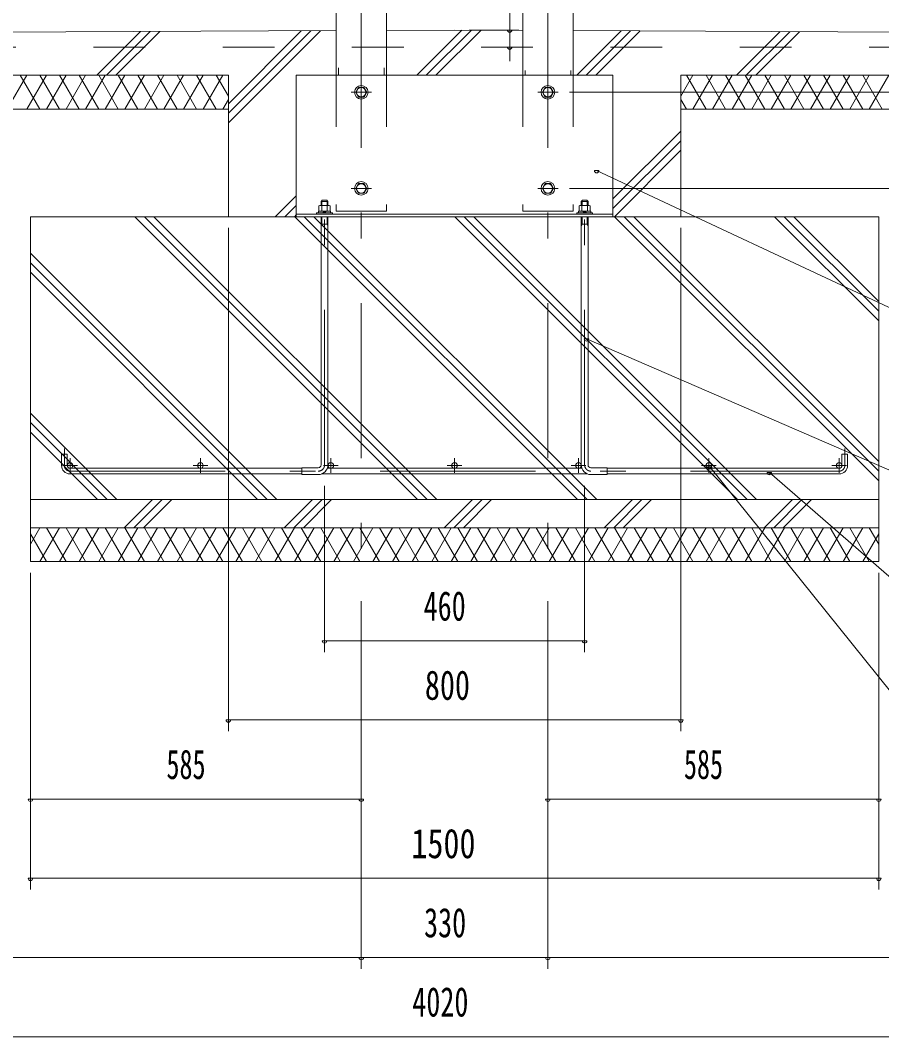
# Model space of a CAD drawing. Units: millimetres, scale not verified. Extents: x -31992 to 32005, y -14700 to 14700.
# Drawn here: x 19143 to 24473, y -4592 to 1698 of the extents above; entities that cross this region are included whole.
import ezdxf
from ezdxf.enums import TextEntityAlignment as Align

# ---------------------------------------------------------------- set-up
doc = ezdxf.new("R2010")
doc.units = ezdxf.units.MM
doc.header["$LTSCALE"] = 80
doc.linetypes.add('USER2', pattern=[10, 4, -6])
doc.linetypes.add('USER3', pattern=[24, 12, -5, 2, -5])
for name, color, linetype, lineweight in [('0-6_2-02BOLD', 7, 'Continuous', 18), ('0-7_2-12HIDDEN', 3, 'USER2', 18), ('0-8_2-22CENTER', 3, 'USER3', 18), ('0-9_2-42THIN', 4, 'Continuous', 18), ('0-A_2-52DIM', 3, 'Continuous', 18), ('0-B_2-62HATCH', 2, 'Continuous', 18)]:
    doc.layers.add(name, color=color, linetype=linetype, lineweight=lineweight)
doc.styles.add('ＭＳ ゴシック', font='')
doc.styles.get('ＭＳ ゴシック').set_extended_font_data('MS Gothic')

msp = doc.modelspace()

# ---------------------------------------------------------------- linework, layer by layer
at = {"layer": '0-6_2-02BOLD'}
for p, q in [((22251.95, 7787.41), (22251.95, 1357.9)), ((22563.8, 7787.41), (22563.8, 1357.9)), ((21096.94, 2204.9), (21096.94, 1357.9)), ((21408.79, 2204.9), (21408.79, 1357.9)), ((21830.37, 1637.9), (21408.8, 1635.81)), ((21830.37, 1637.9), (22251.95, 1635.81)), ((21096.94, 1634.25), (14795.37, 1602.9)), ((22563.8, 1634.25), (28865.37, 1602.9)), ((20430.37, 1357.9), (14795.37, 1357.9)), ((20430.37, 1357.9), (20430.37, 482.9)), ((20850.37, 1357.9), (20850.37, 482.9)), ((23230.37, 1357.9), (23230.37, 482.9)), ((23230.37, 1357.9), (28865.37, 1357.9)), ((21218.52, 1252.9), (21235.69, 1282.65)), ((21235.69, 1282.65), (21270.05, 1282.65)), ((22373.52, 1252.9), (22390.7, 1282.65)), ((21235.69, 1223.15), (21218.52, 1252.9)), ((22390.7, 1223.15), (22373.52, 1252.9)), ((22425.05, 1223.15), (22390.7, 1223.15)), ((20430.37, 1147.9), (14795.37, 1147.9)), ((23230.37, 1147.9), (24910.37, 1147.9)), ((21218.52, 657.9), (21235.69, 687.65)), ((21235.69, 628.15), (21218.52, 657.9)), ((21235.69, 687.65), (21270.05, 687.65)), ((22425.05, 687.65), (22390.7, 687.65)), ((22442.22, 657.9), (22425.05, 687.65)), ((22425.05, 628.15), (22442.22, 657.9)), ((21004.37, 577.73), (21011.37, 584.73)), ((21011.37, 584.73), (21039.37, 584.73)), ((21039.37, 584.73), (21046.37, 577.73)), ((21046.37, 552.2), (21046.37, 577.73)), ((22425.05, 628.15), (22390.7, 628.15)), ((22621.37, 584.73), (22614.37, 577.73)), ((22656.37, 577.73), (22614.37, 577.73)), ((22614.37, 552.2), (22614.37, 577.73)), ((22649.37, 584.73), (22621.37, 584.73)), ((22656.37, 577.73), (22649.37, 584.73)), ((22656.37, 552.2), (22656.37, 577.73)), ((20976.37, 506.7), (21074.37, 506.7)), ((20976.37, 506.7), (20976.37, 498.65)), ((20987.74, 517.2), (20987.74, 506.7)), ((20991.02, 549.04), (20996.49, 552.2)), ((20991.02, 549.04), (20991.02, 517.2)), ((20996.49, 552.2), (21054.25, 552.2)), ((21008.19, 549.04), (21008.19, 517.2)), ((21014.87, 506.7), (21025.37, 517.2)), ((21025.37, 506.7), (21035.87, 517.2)), ((21042.55, 549.04), (21042.55, 517.2)), ((21054.25, 552.2), (21059.72, 549.04)), ((21059.72, 549.04), (21059.72, 517.2)), ((21074.37, 506.7), (21074.37, 498.65)), ((22597.74, 517.2), (22597.74, 506.7)), ((22673, 517.2), (22597.74, 517.2)), ((22618.19, 549.04), (22618.19, 517.2)), ((22635.37, 506.7), (22624.87, 517.2)), ((22645.87, 506.7), (22635.37, 517.2)), ((22652.55, 549.04), (22652.55, 517.2)), ((22669.72, 549.04), (22664.24, 552.2)), ((22669.72, 549.04), (22669.72, 517.2)), ((22673, 517.2), (22673, 506.7)), ((22684.37, 506.7), (22684.37, 498.65)), ((19205.37, 482.9), (24455.37, 482.9)), ((19205.37, 482.9), (19205.37, -1652.1)), ((20850.37, 498.65), (22810.37, 498.65)), ((21004.37, -1053.6), (21004.37, 482.9)), ((21046.37, -1053.6), (21046.37, 482.9)), ((22614.37, -1053.6), (22614.37, 482.9)), ((22656.37, -1053.6), (22656.37, 482.9)), ((24455.37, 482.9), (24455.37, -1652.1)), ((21004.37, 435.65), (21046.37, 435.65)), ((22656.37, 435.65), (22614.37, 435.65)), ((19397.87, -1057.1), (19397.87, -987.1)), ((24262.87, -1057.1), (24262.87, -987.1)), ((19450.37, -1074.6), (20885.37, -1074.6)), ((19450.37, -1109.6), (20885.37, -1109.6)), ((20986.87, -1071.1), (20885.37, -1071.1)), ((20885.37, -1113.1), (20885.37, -1071.1)), ((20986.87, -1113.1), (20885.37, -1113.1)), ((22653.77, -1109.6), (21006.97, -1109.6)), ((22618.2, -1074.6), (21042.54, -1074.6)), ((22673.87, -1071.1), (22775.37, -1071.1)), ((24210.37, -1074.6), (22775.37, -1074.6)), ((24210.37, -1109.6), (22775.37, -1109.6)), ((24455.37, -1267.1), (19205.37, -1267.1)), ((24455.37, -1442.1), (19205.37, -1442.1)), ((24455.37, -1652.1), (19205.37, -1652.1))]:
    msp.add_line(p, q, dxfattribs=at)
for points in [[(20850.37, 1357.9), (22810.37, 1357.9), (22810.37, 482.9)], [(21235.69, 1223.15), (21270.05, 1223.15), (21287.22, 1252.9), (21270.05, 1282.65)], [(22425.05, 1223.15), (22442.22, 1252.9), (22425.05, 1282.65), (22390.7, 1282.65)], [(21235.69, 628.15), (21270.05, 628.15), (21287.22, 657.9), (21270.05, 687.65)], [(22390.7, 628.15), (22373.52, 657.9), (22390.7, 687.65)], [(21004.37, 552.2), (21004.37, 577.73), (21046.37, 577.73)], [(20987.74, 517.2), (21063, 517.2), (21063, 506.7)], [(22684.37, 506.7), (22586.37, 506.7), (22586.37, 498.65)], [(22664.24, 552.2), (22606.5, 552.2), (22601.02, 549.04), (22601.02, 517.2)], [(19432.87, -1057.1), (19432.87, -987.1), (19397.87, -987.1)], [(24227.87, -1057.1), (24227.87, -987.1), (24262.87, -987.1)], [(22673.87, -1113.1), (22775.37, -1113.1), (22775.37, -1071.1)]]:
    msp.add_lwpolyline(points, dxfattribs=at)
for centre, radius in [((21252.87, 1252.9), 42), ((21252.87, 1252.9), 28.88), ((22407.87, 1252.9), 42), ((22407.87, 1252.9), 28.88), ((21252.87, 657.9), 42), ((22407.87, 657.9), 42), ((21252.87, 657.9), 28.88), ((22407.87, 657.9), 28.88), ((19450.37, -1057.1), 17.5), ((20257.12, -1057.1), 17.5), ((21063.87, -1057.1), 17.5), ((21830.37, -1057.1), 17.5), ((22596.87, -1057.1), 17.5), ((23403.62, -1057.1), 17.5), ((24210.37, -1057.1), 17.5)]:
    msp.add_circle(centre, radius, dxfattribs=at)
for centre, radius, start, end in [((20999.61, 538.96), 13.24, 49.5701, 90), ((21025.37, 503.98), 48.23, 69.13593, 110.86406), ((21051.14, 538.96), 13.24, 90, 130.42989), ((22609.61, 538.96), 13.24, 49.57011, 90), ((22635.37, 503.98), 48.23, 69.13594, 110.86407), ((22661.14, 538.96), 13.24, 90, 130.4299), ((19450.37, -1057.1), 52.5, 180, 270), ((20986.87, -1053.6), 59.5, 270, 0), ((20986.87, -1053.6), 17.5, 270, 0), ((22673.87, -1053.6), 59.5, 180, 270), ((22673.87, -1053.6), 17.5, 180, 270), ((24210.37, -1057.1), 52.5, 270, 0)]:
    msp.add_arc(centre, radius, start, end, dxfattribs=at)
at = {"layer": '0-7_2-12HIDDEN'}
for p, q in [((22266.65, 7787.41), (22266.65, 1357.9)), ((22549.1, 7787.41), (22549.1, 1357.9)), ((21111.64, 2204.9), (21111.64, 1357.9)), ((21394.09, 2204.9), (21394.09, 1357.9)), ((14795.37, 1532.9), (28865.37, 1532.9)), ((21096.94, 1357.9), (21096.94, 517.9)), ((21408.8, 1357.9), (21408.8, 517.9)), ((22251.95, 1357.9), (22251.95, 517.9)), ((22563.8, 1357.9), (22563.8, 517.9)), ((21096.94, 517.9), (21408.8, 517.9)), ((22563.8, 517.9), (22251.95, 517.9))]:
    msp.add_line(p, q, dxfattribs=at)
at = {"layer": '0-8_2-22CENTER'}
for p, q in [((21252.87, 9547.9), (21252.87, -1827.1)), ((22407.87, 9547.9), (22407.87, -1827.1)), ((21189.87, 1252.9), (21315.87, 1252.9)), ((22470.87, 1252.9), (22344.87, 1252.9)), ((21189.87, 657.9), (21315.87, 657.9)), ((22470.87, 657.9), (22344.87, 657.9)), ((21025.37, -1053.6), (21025.37, 626.73)), ((22635.37, -1053.6), (22635.37, 626.73)), ((19415.37, -1057.1), (19415.37, -952.1)), ((24245.37, -1057.1), (24245.37, -952.1)), ((19495.87, -1057.1), (19404.87, -1057.1)), ((19450.37, -1102.6), (19450.37, -1011.6)), ((20302.62, -1057.1), (20211.62, -1057.1)), ((20257.12, -1102.6), (20257.12, -1011.6)), ((21109.37, -1057.1), (21018.37, -1057.1)), ((21063.87, -1102.6), (21063.87, -1011.6)), ((21875.87, -1057.1), (21784.87, -1057.1)), ((21830.37, -1102.6), (21830.37, -1011.6)), ((22551.37, -1057.1), (22642.37, -1057.1)), ((22596.87, -1102.6), (22596.87, -1011.6)), ((23358.12, -1057.1), (23449.12, -1057.1)), ((23403.62, -1102.6), (23403.62, -1011.6)), ((24164.87, -1057.1), (24255.87, -1057.1)), ((24210.37, -1102.6), (24210.37, -1011.6)), ((19450.37, -1092.1), (24210.37, -1092.1))]:
    msp.add_line(p, q, dxfattribs=at)
for centre, radius, start, end in [((19450.37, -1057.1), 35, 180, 270), ((20986.87, -1053.6), 38.5, 270, 0), ((22673.87, -1053.6), 38.5, 180, 270), ((24210.37, -1057.1), 35, 270, 0)]:
    msp.add_arc(centre, radius, start, end, dxfattribs=at)
at = {"layer": '0-9_2-42THIN'}
for p, q in [((21009.62, 552.2), (21009.62, 582.98)), ((21041.12, 552.2), (21041.12, 582.98)), ((22619.63, 552.2), (22619.63, 582.98)), ((22651.12, 552.2), (22651.12, 582.98)), ((21041.12, 435.65), (21041.12, 482.9)), ((22619.63, 435.65), (22619.63, 482.9)), ((21041.12, 435.65), (21046.37, 426.56)), ((22619.63, 435.65), (22614.37, 426.56))]:
    msp.add_line(p, q, dxfattribs=at)
for points in [[(21004.37, 426.56), (21009.62, 435.65), (21009.62, 482.9)], [(22656.37, 426.56), (22651.12, 435.65), (22651.12, 482.9)]]:
    msp.add_lwpolyline(points, dxfattribs=at)
at = {"layer": '0-A_2-52DIM'}
for p, q in [((22171.32, 1445.03), (22171.32, 2015.9)), ((22227.05, 1637.9), (21920.1, 1637.9)), ((22185.32, 1637.9), (22157.32, 1637.9)), ((22185.32, 1532.9), (22157.32, 1532.9)), ((22540.87, 1252.9), (25330.37, 1252.9)), ((22723.37, 767.96), (22695.37, 767.96)), ((25260.37, -427.1), (22709.37, 767.96)), ((22540.87, 657.9), (25330.37, 657.9)), ((20430.37, 412.9), (20430.37, -2702.1)), ((23230.37, 412.9), (23230.37, -2702.1)), ((22661.14, -272.9), (22633.14, -272.9)), ((25260.37, -1407.1), (22647.14, -272.9)), ((23423.08, -1064.65), (23395.08, -1064.65)), ((25260.37, -3367.1), (23409.08, -1064.65)), ((23792.55, -1100.3), (23764.55, -1100.3)), ((25260.37, -2387.1), (23778.55, -1100.3)), ((21025.37, -1183.1), (21025.37, -2212.1)), ((22635.37, -1183.1), (22635.37, -2212.1)), ((19205.37, -1722.1), (19205.37, -3682.1)), ((24455.37, -1722.1), (24455.37, -3682.1)), ((21252.87, -1897.1), (21252.87, -4172.1)), ((22407.87, -1897.1), (22407.87, -4172.1)), ((21039.37, -2142.1), (21011.37, -2142.1)), ((21025.37, -2142.1), (22635.37, -2142.1)), ((22649.37, -2142.1), (22621.37, -2142.1)), ((20444.37, -2632.1), (20416.37, -2632.1)), ((20430.37, -2632.1), (23230.37, -2632.1)), ((23244.37, -2632.1), (23216.37, -2632.1)), ((19219.37, -3122.1), (19191.37, -3122.1)), ((19205.37, -3122.1), (21252.87, -3122.1)), ((21266.87, -3122.1), (21238.87, -3122.1)), ((22421.87, -3122.1), (22393.87, -3122.1)), ((22407.87, -3122.1), (24455.37, -3122.1)), ((24469.37, -3122.1), (24441.37, -3122.1)), ((19219.37, -3612.1), (19191.37, -3612.1)), ((19205.37, -3612.1), (24455.37, -3612.1)), ((24469.37, -3612.1), (24441.37, -3612.1)), ((28865.37, -4102.1), (14795.37, -4102.1)), ((21266.87, -4102.1), (21238.87, -4102.1)), ((22421.87, -4102.1), (22393.87, -4102.1)), ((14795.37, -4592.1), (28865.37, -4592.1))]:
    msp.add_line(p, q, dxfattribs=at)
for centre in [(22171.32, 1637.9), (22171.32, 1532.9), (22709.37, 767.96), (22647.14, -272.9), (23409.08, -1064.65), (23778.55, -1100.3), (21025.37, -2142.1), (22635.37, -2142.1), (20430.37, -2632.1), (23230.37, -2632.1), (19205.37, -3122.1), (21252.87, -3122.1), (22407.87, -3122.1), (24455.37, -3122.1), (19205.37, -3612.1), (24455.37, -3612.1), (21252.87, -4102.1), (22407.87, -4102.1)]:
    msp.add_arc(centre, 14, 180, 0, dxfattribs=at)
at = {"layer": '0-B_2-62HATCH'}
for p, q in [((21595.98, 1357.9), (21875.75, 1637.68)), ((21655.37, 1357.9), (21934.85, 1637.38)), ((21714.77, 1357.9), (21993.96, 1637.09)), ((19616.08, 1357.9), (19886.41, 1628.23)), ((19675.48, 1357.9), (19946.1, 1628.53)), ((19734.87, 1357.9), (20005.8, 1628.83)), ((20430.37, 1063.45), (21000.7, 1633.77)), ((20430.37, 1122.85), (20941, 1633.48)), ((20430.37, 1182.24), (20881.31, 1633.18)), ((22585.93, 1357.9), (22860.8, 1632.78)), ((22645.32, 1357.9), (22919.9, 1632.48)), ((22704.72, 1357.9), (22979.01, 1632.19)), ((23575.88, 1357.9), (23845.85, 1627.88)), ((23635.27, 1357.9), (23904.95, 1627.58)), ((23694.67, 1357.9), (23964.05, 1627.29)), ((19061.97, 1147.9), (19183.22, 1357.9)), ((19264.04, 1147.9), (19142.8, 1357.9)), ((19183.22, 1147.9), (19304.46, 1357.9)), ((19385.29, 1147.9), (19264.04, 1357.9)), ((19304.46, 1147.9), (19425.7, 1357.9)), ((19506.53, 1147.9), (19385.29, 1357.9)), ((19425.7, 1147.9), (19546.95, 1357.9)), ((19627.77, 1147.9), (19506.53, 1357.9)), ((19546.95, 1147.9), (19668.19, 1357.9)), ((19749.02, 1147.9), (19627.77, 1357.9)), ((19668.19, 1147.9), (19789.43, 1357.9)), ((19870.26, 1147.9), (19749.02, 1357.9)), ((19789.43, 1147.9), (19910.68, 1357.9)), ((19991.5, 1147.9), (19870.26, 1357.9)), ((19910.68, 1147.9), (20031.92, 1357.9)), ((20112.75, 1147.9), (19991.51, 1357.9)), ((20031.92, 1147.9), (20153.16, 1357.9)), ((20234, 1147.9), (20112.75, 1357.9)), ((20153.16, 1147.9), (20274.4, 1357.9)), ((20355.23, 1147.9), (20234, 1357.9)), ((20274.4, 1147.9), (20395.65, 1357.9)), ((20430.37, 1227.77), (20355.23, 1357.9)), ((23230.37, 1227.79), (23305.5, 1357.9)), ((23386.33, 1147.9), (23265.08, 1357.9)), ((23305.49, 1147.9), (23426.74, 1357.9)), ((23507.57, 1147.9), (23386.33, 1357.9)), ((23426.74, 1147.9), (23547.98, 1357.9)), ((23628.81, 1147.9), (23507.57, 1357.9)), ((23547.98, 1147.9), (23669.22, 1357.9)), ((23750.05, 1147.9), (23628.81, 1357.9)), ((23669.22, 1147.9), (23790.47, 1357.9)), ((23871.3, 1147.9), (23750.05, 1357.9)), ((23790.47, 1147.9), (23911.71, 1357.9)), ((23992.54, 1147.9), (23871.3, 1357.9)), ((23911.71, 1147.9), (24032.96, 1357.9)), ((24113.79, 1147.9), (23992.54, 1357.9)), ((24032.96, 1147.9), (24154.2, 1357.9)), ((24235.03, 1147.9), (24113.79, 1357.9)), ((24154.2, 1147.9), (24275.44, 1357.9)), ((24356.27, 1147.9), (24235.03, 1357.9)), ((24275.44, 1147.9), (24396.68, 1357.9)), ((24477.52, 1147.9), (24356.27, 1357.9)), ((24396.69, 1147.9), (24517.93, 1357.9)), ((20395.65, 1147.9), (20430.37, 1208.04)), ((23265.08, 1147.9), (23230.37, 1208.02)), ((22810.37, 592.4), (23230.37, 1012.4)), ((22810.37, 533), (23230.37, 953)), ((22819.67, 482.9), (23230.37, 893.6)), ((20720.98, 482.9), (20850.37, 612.29)), ((20780.38, 482.9), (20850.37, 552.9)), ((19851.12, 482.9), (21601.13, -1267.1)), ((19910.52, 482.9), (21660.52, -1267.1)), ((19969.92, 482.9), (21719.92, -1267.1)), ((20839.78, 482.9), (20850.37, 493.5)), ((20841.07, 482.9), (22591.07, -1267.1)), ((20900.47, 482.9), (22650.47, -1267.1)), ((20959.87, 482.9), (22709.87, -1267.1)), ((21831.02, 482.9), (23581.03, -1267.1)), ((21890.42, 482.9), (23640.42, -1267.1)), ((21949.82, 482.9), (23699.82, -1267.1)), ((22820.97, 482.9), (24455.37, -1151.5)), ((22880.37, 482.9), (24455.37, -1092.1)), ((22939.77, 482.9), (24455.37, -1032.7)), ((23810.92, 482.9), (24455.37, -161.55)), ((23870.32, 482.9), (24455.37, -102.15)), ((23929.72, 482.9), (24455.37, -42.75)), ((19205.37, 257.5), (20729.97, -1267.1)), ((19205.37, 198.1), (20670.57, -1267.1)), ((19205.37, 138.71), (20611.18, -1267.1)), ((19205.37, -732.45), (19740.02, -1267.1)), ((19205.37, -791.84), (19680.62, -1267.1)), ((19205.37, -851.24), (19621.23, -1267.1)), ((19785.93, -1442.1), (19960.93, -1267.1)), ((19845.32, -1442.1), (20020.33, -1267.1)), ((19904.72, -1442.1), (20079.72, -1267.1)), ((20775.88, -1442.1), (20950.88, -1267.1)), ((20835.28, -1442.1), (21010.28, -1267.1)), ((20894.67, -1442.1), (21069.67, -1267.1)), ((21765.83, -1442.1), (21940.83, -1267.1)), ((21825.22, -1442.1), (22000.23, -1267.1)), ((21884.62, -1442.1), (22059.62, -1267.1)), ((22755.78, -1442.1), (22930.78, -1267.1)), ((22815.17, -1442.1), (22990.17, -1267.1)), ((22874.57, -1442.1), (23049.57, -1267.1)), ((23745.73, -1442.1), (23920.72, -1267.1)), ((23805.12, -1442.1), (23980.12, -1267.1)), ((23864.52, -1442.1), (24039.52, -1267.1)), ((19205.37, -1543.72), (19264.04, -1442.1)), ((19264.04, -1652.1), (19385.29, -1442.1)), ((19425.7, -1652.1), (19304.46, -1442.1)), ((19385.29, -1652.1), (19506.53, -1442.1)), ((19546.95, -1652.1), (19425.7, -1442.1)), ((19506.53, -1652.1), (19627.77, -1442.1)), ((19668.19, -1652.1), (19546.95, -1442.1)), ((19627.77, -1652.1), (19749.02, -1442.1)), ((19789.43, -1652.1), (19668.19, -1442.1)), ((19749.02, -1652.1), (19870.26, -1442.1)), ((19910.68, -1652.1), (19789.43, -1442.1)), ((19870.26, -1652.1), (19991.5, -1442.1)), ((20031.92, -1652.1), (19910.68, -1442.1)), ((19991.5, -1652.1), (20112.75, -1442.1)), ((20153.17, -1652.1), (20031.92, -1442.1)), ((20112.75, -1652.1), (20234, -1442.1)), ((20274.4, -1652.1), (20153.16, -1442.1)), ((20233.99, -1652.1), (20355.23, -1442.1)), ((20395.65, -1652.1), (20274.4, -1442.1)), ((20355.23, -1652.1), (20476.48, -1442.1)), ((20516.9, -1652.1), (20395.65, -1442.1)), ((20476.48, -1652.1), (20597.72, -1442.1)), ((20638.14, -1652.1), (20516.9, -1442.1)), ((20597.72, -1652.1), (20718.97, -1442.1)), ((20759.38, -1652.1), (20638.14, -1442.1)), ((20718.97, -1652.1), (20840.21, -1442.1)), ((20880.63, -1652.1), (20759.38, -1442.1)), ((20840.21, -1652.1), (20961.45, -1442.1)), ((21001.87, -1652.1), (20880.63, -1442.1)), ((20961.45, -1652.1), (21082.7, -1442.1)), ((21123.11, -1652.1), (21001.87, -1442.1)), ((21082.7, -1652.1), (21203.94, -1442.1)), ((21244.36, -1652.1), (21123.11, -1442.1)), ((21203.94, -1652.1), (21325.18, -1442.1)), ((21365.6, -1652.1), (21244.36, -1442.1)), ((21325.18, -1652.1), (21446.43, -1442.1)), ((21486.85, -1652.1), (21365.6, -1442.1)), ((21446.43, -1652.1), (21567.67, -1442.1)), ((21608.08, -1652.1), (21486.84, -1442.1)), ((21567.67, -1652.1), (21688.91, -1442.1)), ((21729.33, -1652.1), (21608.08, -1442.1)), ((21688.91, -1652.1), (21810.16, -1442.1)), ((21850.57, -1652.1), (21729.33, -1442.1)), ((21810.16, -1652.1), (21931.4, -1442.1)), ((21971.82, -1652.1), (21850.57, -1442.1)), ((21931.4, -1652.1), (22052.65, -1442.1)), ((22093.06, -1652.1), (21971.82, -1442.1)), ((22052.64, -1652.1), (22173.89, -1442.1)), ((22214.31, -1652.1), (22093.06, -1442.1)), ((22173.89, -1652.1), (22295.13, -1442.1)), ((22335.55, -1652.1), (22214.31, -1442.1)), ((22295.13, -1652.1), (22416.37, -1442.1)), ((22456.79, -1652.1), (22335.54, -1442.1)), ((22416.37, -1652.1), (22537.62, -1442.1)), ((22578.04, -1652.1), (22456.79, -1442.1)), ((22537.62, -1652.1), (22658.86, -1442.1)), ((22699.28, -1652.1), (22578.04, -1442.1)), ((22658.86, -1652.1), (22780.11, -1442.1)), ((22820.52, -1652.1), (22699.28, -1442.1)), ((22780.11, -1652.1), (22901.35, -1442.1)), ((22941.76, -1652.1), (22820.52, -1442.1)), ((22901.35, -1652.1), (23022.59, -1442.1)), ((23063.01, -1652.1), (22941.76, -1442.1)), ((23022.59, -1652.1), (23143.84, -1442.1)), ((23184.25, -1652.1), (23063.01, -1442.1)), ((23143.84, -1652.1), (23265.08, -1442.1)), ((23305.5, -1652.1), (23184.25, -1442.1)), ((23265.08, -1652.1), (23386.32, -1442.1)), ((23426.74, -1652.1), (23305.49, -1442.1)), ((23386.32, -1652.1), (23507.57, -1442.1)), ((23547.98, -1652.1), (23426.74, -1442.1)), ((23507.57, -1652.1), (23628.81, -1442.1)), ((23669.23, -1652.1), (23547.98, -1442.1)), ((23628.81, -1652.1), (23750.05, -1442.1)), ((23790.47, -1652.1), (23669.22, -1442.1)), ((23750.05, -1652.1), (23871.3, -1442.1)), ((23911.72, -1652.1), (23790.47, -1442.1)), ((23871.3, -1652.1), (23992.54, -1442.1)), ((24032.96, -1652.1), (23911.71, -1442.1)), ((23992.54, -1652.1), (24113.79, -1442.1)), ((24154.2, -1652.1), (24032.96, -1442.1)), ((24113.79, -1652.1), (24235.03, -1442.1)), ((24275.44, -1652.1), (24154.2, -1442.1)), ((24235.03, -1652.1), (24356.27, -1442.1)), ((24396.69, -1652.1), (24275.44, -1442.1)), ((24455.37, -1543.74), (24396.69, -1442.1)), ((19304.46, -1652.1), (19205.37, -1480.47)), ((24356.27, -1652.1), (24455.37, -1480.45))]:
    msp.add_line(p, q, dxfattribs=at)

# ---------------------------------------------------------------- texts
at = {"layer": '0-A_2-52DIM', "color": 7, "style": 'ＭＳ ゴシック'}
for s, width, p in [('460', 0.7, (21638.82, -2072.1)), ('800', 0.75, (21646.4, -2562.1)), ('585', 0.65, (20047.27, -3052.1)), ('585', 0.65, (23249.77, -3052.1)), ('1500', 0.8, (21562.99, -3542.1)), ('330', 0.7, (21641.62, -4032.1)), ('4020', 0.7, (21568.72, -4522.1))]:
    msp.add_text(s, height=182.3, dxfattribs=dict(at, width=width)).set_placement(p, align=Align.BOTTOM_LEFT)

doc.saveas('drawing.dxf')
